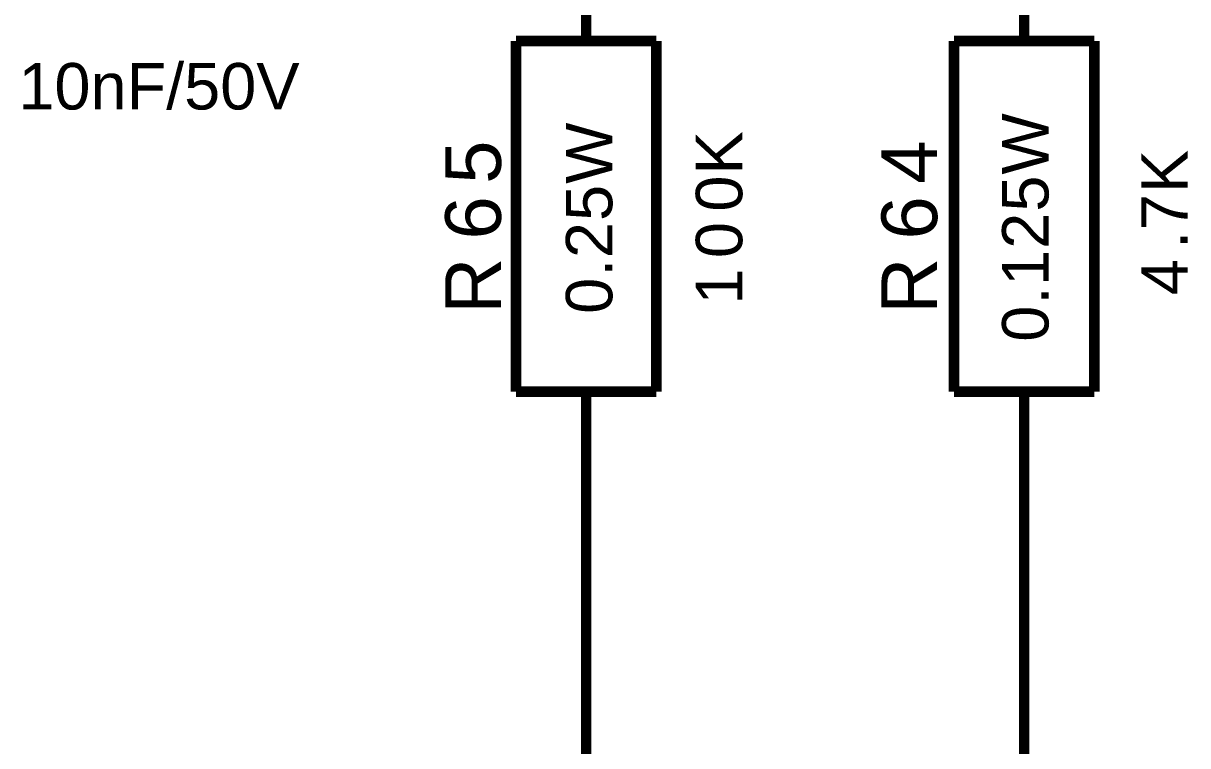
# Model space of a CAD drawing. Header units: millimetres. Extents: x -2024 to 917, y -725 to 13.
# Drawn here: x 373.56 to 406.78, y -153.9 to -133.29 of the extents above; entities that cross this region are included whole.
import ezdxf

# ---------------------------------------------------------------- set-up
doc = ezdxf.new("R2010")
doc.units = ezdxf.units.MM
doc.layers.add('Sheet', color=255, linetype='Continuous')
doc.styles.get("Standard").update_dxf_attribs({"font": 'arial.ttf'})

msp = doc.modelspace()

# ---------------------------------------------------------------- linework, layer by layer
at = {"layer": 'Sheet', "const_width": 0.3}
for points in [[(389.619, -133.794), (389.619, -131.294)], [(402.115, -133.794), (402.115, -131.294)], [(387.617, -133.794), (391.622, -133.794)], [(387.617, -143.796), (387.617, -133.794)], [(391.622, -143.796), (391.622, -133.794)], [(400.113, -133.794), (404.118, -133.794)], [(400.113, -143.796), (400.113, -133.794)], [(404.118, -143.796), (404.118, -133.794)], [(387.617, -143.796), (391.622, -143.796)], [(389.619, -143.796), (389.619, -146.296)], [(400.113, -143.796), (404.118, -143.796)], [(402.115, -143.796), (402.115, -146.296)], [(389.619, -146.296), (389.619, -156.281), (402.115, -156.281), (402.115, -146.296)]]:
    msp.add_lwpolyline(points, dxfattribs=at)

# ---------------------------------------------------------------- texts
at = {"layer": 'Sheet'}
msp.add_text('10nF/50V', height=1.3247, dxfattribs=at).set_placement((373.416, -135.748))
for s, height, p in [('W', 1.325, (402.811, -137.603)), ('W', 1.325, (390.364, -137.868)), ('K', 1.325, (394.072, -137.603)), ('5', 1.59, (387.186, -137.868)), ('4', 1.59, (399.633, -137.868)), ('K', 1.325, (406.783, -138.133)), ('0', 1.325, (394.072, -138.662)), ('5', 1.325, (402.811, -138.662)), ('5', 1.325, (390.364, -138.927)), ('6', 1.59, (387.186, -139.457)), ('6', 1.59, (399.633, -139.457)), ('7', 1.325, (406.783, -139.192)), ('2', 1.325, (402.811, -139.722)), ('2', 1.325, (390.364, -139.987)), ('0', 1.325, (394.072, -139.987)), ('.', 1.325, (406.783, -139.722)), ('1', 1.325, (402.811, -140.782)), ('R', 1.59, (387.186, -141.577)), ('.', 1.325, (390.364, -140.517)), ('R', 1.59, (399.633, -141.577)), ('4', 1.325, (406.783, -141.047)), ('1', 1.325, (394.072, -141.312)), ('0', 1.325, (390.364, -141.577)), ('.', 1.325, (402.811, -141.312)), ('0', 1.325, (402.811, -142.372))]:
    msp.add_text(s, height=height, rotation=90, dxfattribs=at).set_placement(p)

doc.saveas('drawing.dxf')
